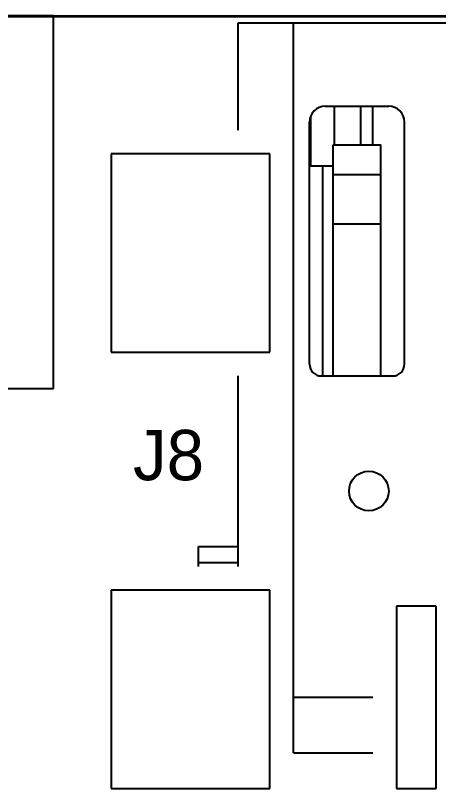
# Model space of a CAD drawing. Header units: millimetres. Extents: x -233 to 1, y -1 to 128.
# Drawn here: x -85.38 to -80.04, y 116.63 to 126.37 of the extents above; entities that cross this region are included whole.
import ezdxf

# ---------------------------------------------------------------- set-up
doc = ezdxf.new("R2010")
doc.units = ezdxf.units.MM
doc.header["$LTSCALE"] = 0.5
doc.layers.add('AM_2', color=141, linetype='Continuous', lineweight=35)
doc.layers.add('AM_2N', color=51, linetype='Continuous', lineweight=25)

msp = doc.modelspace()

# ---------------------------------------------------------------- linework, layer by layer
at = {"layer": 'AM_2'}
msp.add_line((-227.9946, 126.361), (-56.5946, 126.361), dxfattribs=at)
at = {"layer": 'AM_2N'}
for p, q in [((-101.5472, 126.3697), (-84.8972, 126.3697)), ((-84.8972, 121.6697), (-84.8972, 126.3697)), ((-82.5688, 126.2759), (-74.8688, 126.2759)), ((-82.5688, 124.9259), (-82.5688, 126.2759)), ((-81.8688, 117.0759), (-81.8688, 126.2759)), ((-81.4688, 125.2259), (-80.6688, 125.2259)), ((-81.352, 124.7409), (-81.352, 125.2259)), ((-81.0188, 124.7409), (-81.0188, 125.2259)), ((-80.8688, 124.7409), (-80.8688, 125.2259)), ((-81.6688, 121.9759), (-81.6688, 125.0259)), ((-81.652, 124.4759), (-81.652, 125.1017)), ((-80.4688, 121.9759), (-80.4688, 125.0259)), ((-81.3688, 124.7409), (-80.7688, 124.7409)), ((-81.3688, 121.8259), (-81.3688, 124.7409)), ((-80.7688, 121.8259), (-80.7688, 124.7409)), ((-82.1688, 124.6259), (-84.1688, 124.6259)), ((-84.1688, 124.6259), (-84.1688, 122.1259)), ((-82.1688, 122.1259), (-82.1688, 124.6259)), ((-81.6688, 124.4759), (-81.3688, 124.4759)), ((-81.5018, 121.8259), (-81.5018, 124.4759)), ((-81.3688, 124.3667), (-80.7688, 124.3667)), ((-81.3688, 123.7442), (-80.7688, 123.7442)), ((-84.1688, 122.1259), (-82.1688, 122.1259)), ((-82.5688, 119.4259), (-82.5688, 121.8259)), ((-81.5188, 121.8259), (-80.6188, 121.8259)), ((-101.5472, 121.6697), (-84.8972, 121.6697)), ((-83.0688, 119.6759), (-82.5688, 119.6759)), ((-83.0688, 119.4259), (-83.0688, 119.6759)), ((-83.0688, 119.4759), (-82.5688, 119.4759)), ((-82.1688, 119.1259), (-84.1688, 119.1259)), ((-84.1688, 119.1259), (-84.1688, 116.6259)), ((-82.1688, 116.6259), (-82.1688, 119.1259)), ((-80.0688, 118.9259), (-80.5688, 118.9259)), ((-80.5688, 118.9259), (-80.5688, 116.6259)), ((-80.0688, 116.6259), (-80.0688, 118.9259)), ((-81.8688, 117.7759), (-80.8688, 117.7759)), ((-81.8688, 117.0759), (-80.8688, 117.0759)), ((-84.1688, 116.6259), (-82.1688, 116.6259)), ((-80.5688, 116.6259), (-80.0688, 116.6259))]:
    msp.add_line(p, q, dxfattribs=at)
msp.add_circle((-80.9188, 120.3759), 0.25, dxfattribs=at)
for centre, radius, start, end in [((-81.4688, 125.0259), 0.2, 90, 180), ((-80.6688, 125.0259), 0.2, 0, 90), ((-81.5188, 121.9759), 0.15, 180, 270), ((-80.6188, 121.9759), 0.15, 270, 0)]:
    msp.add_arc(centre, radius, start, end, dxfattribs=at)

# ---------------------------------------------------------------- texts
msp.add_text('J8', height=0.635, rotation=360, dxfattribs=at).set_placement((-83.8944, 120.5116))

doc.saveas('drawing.dxf')
